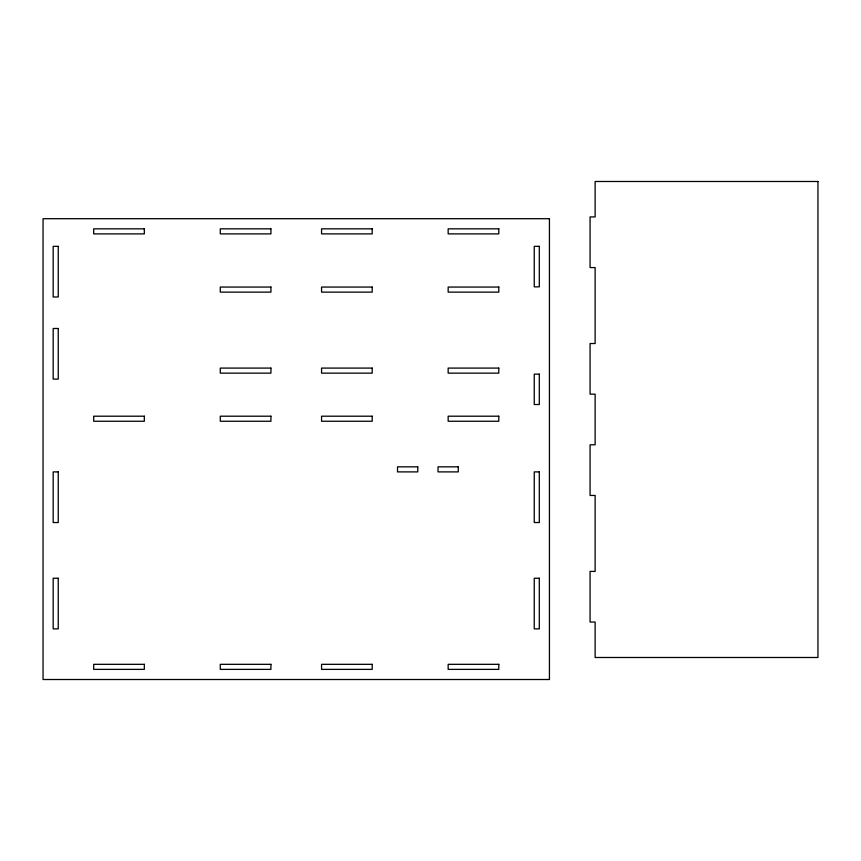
<?xml version="1.0" encoding="UTF-8"?>
<svg xmlns="http://www.w3.org/2000/svg" width="861" height="861" viewBox="0 0 861 861"><rect width="100%" height="100%" fill="white"/><g stroke="black" fill="none" stroke-linecap="round" stroke-linejoin="round"><path stroke-width="1.29" d="M817.95 181.488L595.134 181.488L595.134 216.929L590.076 216.929L590.076 267.577L595.134 267.577L595.134 343.528L590.076 343.528L590.076 394.166L595.134 394.166L595.134 444.803L590.076 444.803L590.076 495.452L595.134 495.452L595.134 571.403L590.076 571.403L590.076 622.04L595.134 622.04L595.134 657.492L817.95 657.492L817.95 181.488M549.436 218.705L43.05 218.705L43.05 679.512L549.436 679.512L549.436 218.705M144.325 228.832L93.688 228.832L93.688 233.891L144.325 233.891L144.325 228.832M270.924 228.832L220.287 228.832L220.287 233.891L270.924 233.891L270.924 228.832M372.2 228.832L321.562 228.832L321.562 233.891L372.2 233.891L372.2 228.832M498.799 228.832L448.161 228.832L448.161 233.891L498.799 233.891L498.799 228.832M58.247 246.343L53.178 246.343L53.178 296.98L58.247 296.98L58.247 246.343M539.309 246.343L534.25 246.343L534.25 286.853L539.309 286.853L539.309 246.343M270.924 287.057L220.287 287.057L220.287 292.127L270.924 292.127L270.924 287.057M372.2 287.057L321.562 287.057L321.562 292.127L372.2 292.127L372.2 287.057M498.799 287.057L448.161 287.057L448.161 292.127L498.799 292.127L498.799 287.057M58.247 328.482L53.178 328.482L53.178 379.12L58.247 379.12L58.247 328.482M270.924 368.088L220.287 368.088L220.287 373.147L270.924 373.147L270.924 368.088M372.2 368.088L321.562 368.088L321.562 373.147L372.2 373.147L372.2 368.088M498.799 368.088L448.161 368.088L448.161 373.147L498.799 373.147L498.799 368.088M539.309 374.137L534.25 374.137L534.25 404.519L539.309 404.519L539.309 374.137M144.325 416.197L93.688 416.197L93.688 421.255L144.325 421.255L144.325 416.197M270.924 416.197L220.287 416.197L220.287 421.255L270.924 421.255L270.924 416.197M372.2 416.197L321.562 416.197L321.562 421.255L372.2 421.255L372.2 416.197M498.799 416.197L448.161 416.197L448.161 421.255L498.799 421.255L498.799 416.197M417.779 466.834L397.524 466.834L397.524 471.893L417.779 471.893L417.779 466.834M458.289 466.834L438.034 466.834L438.034 471.893L458.289 471.893L458.289 466.834M58.247 471.893L53.178 471.893L53.178 522.53L58.247 522.53L58.247 471.893M539.309 471.893L534.25 471.893L534.25 522.53L539.309 522.53L539.309 471.893M58.247 578.237L53.178 578.237L53.178 628.874L58.247 628.874L58.247 578.237M539.309 578.237L534.25 578.237L534.25 628.874L539.309 628.874L539.309 578.237M144.325 664.326L93.688 664.326L93.688 669.384L144.325 669.384L144.325 664.326M270.924 664.326L220.287 664.326L220.287 669.384L270.924 669.384L270.924 664.326M372.2 664.326L321.562 664.326L321.562 669.384L372.2 669.384L372.2 664.326M498.799 664.326L448.161 664.326L448.161 669.384L498.799 669.384L498.799 664.326"/></g></svg>
